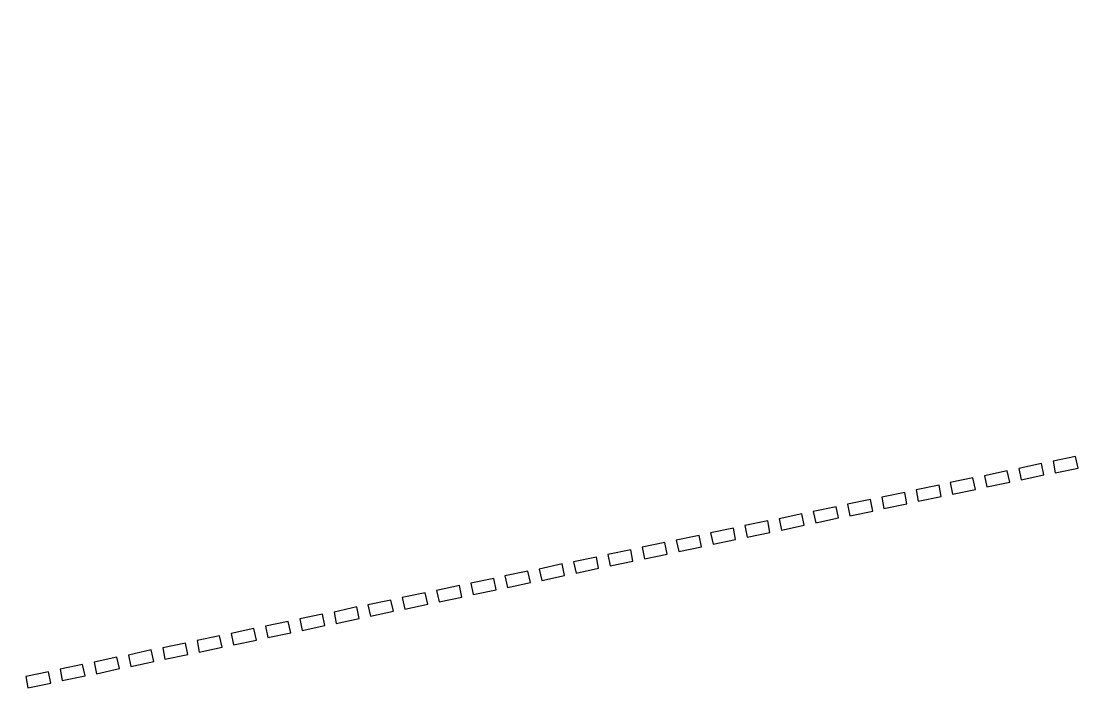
# Model space of a CAD drawing. Header units: centimetres. Extents: x -14.4 to 14.4, y -14.4 to 14.4.
# Drawn here: x 3.674 to 6.812, y 0.971 to 2.976 of the extents above; entities that cross this region are included whole.
import ezdxf
from ezdxf.lldxf.tags import DXFTag

# ---------------------------------------------------------------- set-up
doc = ezdxf.new("R2010")
doc.units = ezdxf.units.CM
doc.header["$MEASUREMENT"] = 0
doc.layers.add('Layer 1', color=7, linetype='Continuous')
tags = doc.linetypes.add('New Line1', pattern=[39354470.199999996, 4372718.9, -34981751.3]).pattern_tags.tags
tags[6:7] = [DXFTag(74, 4), DXFTag(75, 0), DXFTag(340, '0'), DXFTag(46, 1.0), DXFTag(50, 0.0), DXFTag(44, 0.0), DXFTag(45, 0.0)]
tags[4:5] = [DXFTag(74, 4), DXFTag(75, 0), DXFTag(340, '0'), DXFTag(46, 1.0), DXFTag(50, 0.0), DXFTag(44, 0.0), DXFTag(45, 0.0)]
tags = doc.linetypes.add('New Line164', pattern=[39354470.199999996, 4372718.9, -34981751.3]).pattern_tags.tags
tags[6:7] = [DXFTag(74, 4), DXFTag(75, 0), DXFTag(340, '0'), DXFTag(46, 1.0), DXFTag(50, 0.0), DXFTag(44, 0.0), DXFTag(45, 0.0)]
tags[4:5] = [DXFTag(74, 4), DXFTag(75, 0), DXFTag(340, '0'), DXFTag(46, 1.0), DXFTag(50, 0.0), DXFTag(44, 0.0), DXFTag(45, 0.0)]
tags = doc.linetypes.add('New Line166', pattern=[39354470.199999996, 4372718.9, -34981751.3]).pattern_tags.tags
tags[6:7] = [DXFTag(74, 4), DXFTag(75, 0), DXFTag(340, '0'), DXFTag(46, 1.0), DXFTag(50, 0.0), DXFTag(44, 0.0), DXFTag(45, 0.0)]
tags[4:5] = [DXFTag(74, 4), DXFTag(75, 0), DXFTag(340, '0'), DXFTag(46, 1.0), DXFTag(50, 0.0), DXFTag(44, 0.0), DXFTag(45, 0.0)]
tags = doc.linetypes.add('New Line168', pattern=[39354470.199999996, 4372718.9, -34981751.3]).pattern_tags.tags
tags[6:7] = [DXFTag(74, 4), DXFTag(75, 0), DXFTag(340, '0'), DXFTag(46, 1.0), DXFTag(50, 0.0), DXFTag(44, 0.0), DXFTag(45, 0.0)]
tags[4:5] = [DXFTag(74, 4), DXFTag(75, 0), DXFTag(340, '0'), DXFTag(46, 1.0), DXFTag(50, 0.0), DXFTag(44, 0.0), DXFTag(45, 0.0)]
tags = doc.linetypes.add('New Line170', pattern=[39354470.199999996, 4372718.9, -34981751.3]).pattern_tags.tags
tags[6:7] = [DXFTag(74, 4), DXFTag(75, 0), DXFTag(340, '0'), DXFTag(46, 1.0), DXFTag(50, 0.0), DXFTag(44, 0.0), DXFTag(45, 0.0)]
tags[4:5] = [DXFTag(74, 4), DXFTag(75, 0), DXFTag(340, '0'), DXFTag(46, 1.0), DXFTag(50, 0.0), DXFTag(44, 0.0), DXFTag(45, 0.0)]
tags = doc.linetypes.add('New Line172', pattern=[39354470.199999996, 4372718.9, -34981751.3]).pattern_tags.tags
tags[6:7] = [DXFTag(74, 4), DXFTag(75, 0), DXFTag(340, '0'), DXFTag(46, 1.0), DXFTag(50, 0.0), DXFTag(44, 0.0), DXFTag(45, 0.0)]
tags[4:5] = [DXFTag(74, 4), DXFTag(75, 0), DXFTag(340, '0'), DXFTag(46, 1.0), DXFTag(50, 0.0), DXFTag(44, 0.0), DXFTag(45, 0.0)]
tags = doc.linetypes.add('New Line174', pattern=[39354470.199999996, 4372718.9, -34981751.3]).pattern_tags.tags
tags[6:7] = [DXFTag(74, 4), DXFTag(75, 0), DXFTag(340, '0'), DXFTag(46, 1.0), DXFTag(50, 0.0), DXFTag(44, 0.0), DXFTag(45, 0.0)]
tags[4:5] = [DXFTag(74, 4), DXFTag(75, 0), DXFTag(340, '0'), DXFTag(46, 1.0), DXFTag(50, 0.0), DXFTag(44, 0.0), DXFTag(45, 0.0)]
tags = doc.linetypes.add('New Line176', pattern=[39354470.199999996, 4372718.9, -34981751.3]).pattern_tags.tags
tags[6:7] = [DXFTag(74, 4), DXFTag(75, 0), DXFTag(340, '0'), DXFTag(46, 1.0), DXFTag(50, 0.0), DXFTag(44, 0.0), DXFTag(45, 0.0)]
tags[4:5] = [DXFTag(74, 4), DXFTag(75, 0), DXFTag(340, '0'), DXFTag(46, 1.0), DXFTag(50, 0.0), DXFTag(44, 0.0), DXFTag(45, 0.0)]
tags = doc.linetypes.add('New Line178', pattern=[39354470.199999996, 4372718.9, -34981751.3]).pattern_tags.tags
tags[6:7] = [DXFTag(74, 4), DXFTag(75, 0), DXFTag(340, '0'), DXFTag(46, 1.0), DXFTag(50, 0.0), DXFTag(44, 0.0), DXFTag(45, 0.0)]
tags[4:5] = [DXFTag(74, 4), DXFTag(75, 0), DXFTag(340, '0'), DXFTag(46, 1.0), DXFTag(50, 0.0), DXFTag(44, 0.0), DXFTag(45, 0.0)]
tags = doc.linetypes.add('New Line180', pattern=[39354470.199999996, 4372718.9, -34981751.3]).pattern_tags.tags
tags[6:7] = [DXFTag(74, 4), DXFTag(75, 0), DXFTag(340, '0'), DXFTag(46, 1.0), DXFTag(50, 0.0), DXFTag(44, 0.0), DXFTag(45, 0.0)]
tags[4:5] = [DXFTag(74, 4), DXFTag(75, 0), DXFTag(340, '0'), DXFTag(46, 1.0), DXFTag(50, 0.0), DXFTag(44, 0.0), DXFTag(45, 0.0)]
tags = doc.linetypes.add('New Line182', pattern=[39354470.199999996, 4372718.9, -34981751.3]).pattern_tags.tags
tags[6:7] = [DXFTag(74, 4), DXFTag(75, 0), DXFTag(340, '0'), DXFTag(46, 1.0), DXFTag(50, 0.0), DXFTag(44, 0.0), DXFTag(45, 0.0)]
tags[4:5] = [DXFTag(74, 4), DXFTag(75, 0), DXFTag(340, '0'), DXFTag(46, 1.0), DXFTag(50, 0.0), DXFTag(44, 0.0), DXFTag(45, 0.0)]
tags = doc.linetypes.add('New Line184', pattern=[39354470.199999996, 4372718.9, -34981751.3]).pattern_tags.tags
tags[6:7] = [DXFTag(74, 4), DXFTag(75, 0), DXFTag(340, '0'), DXFTag(46, 1.0), DXFTag(50, 0.0), DXFTag(44, 0.0), DXFTag(45, 0.0)]
tags[4:5] = [DXFTag(74, 4), DXFTag(75, 0), DXFTag(340, '0'), DXFTag(46, 1.0), DXFTag(50, 0.0), DXFTag(44, 0.0), DXFTag(45, 0.0)]
tags = doc.linetypes.add('New Line186', pattern=[39354470.199999996, 4372718.9, -34981751.3]).pattern_tags.tags
tags[6:7] = [DXFTag(74, 4), DXFTag(75, 0), DXFTag(340, '0'), DXFTag(46, 1.0), DXFTag(50, 0.0), DXFTag(44, 0.0), DXFTag(45, 0.0)]
tags[4:5] = [DXFTag(74, 4), DXFTag(75, 0), DXFTag(340, '0'), DXFTag(46, 1.0), DXFTag(50, 0.0), DXFTag(44, 0.0), DXFTag(45, 0.0)]
tags = doc.linetypes.add('New Line188', pattern=[39354470.199999996, 4372718.9, -34981751.3]).pattern_tags.tags
tags[6:7] = [DXFTag(74, 4), DXFTag(75, 0), DXFTag(340, '0'), DXFTag(46, 1.0), DXFTag(50, 0.0), DXFTag(44, 0.0), DXFTag(45, 0.0)]
tags[4:5] = [DXFTag(74, 4), DXFTag(75, 0), DXFTag(340, '0'), DXFTag(46, 1.0), DXFTag(50, 0.0), DXFTag(44, 0.0), DXFTag(45, 0.0)]
tags = doc.linetypes.add('New Line190', pattern=[39354470.199999996, 4372718.9, -34981751.3]).pattern_tags.tags
tags[6:7] = [DXFTag(74, 4), DXFTag(75, 0), DXFTag(340, '0'), DXFTag(46, 1.0), DXFTag(50, 0.0), DXFTag(44, 0.0), DXFTag(45, 0.0)]
tags[4:5] = [DXFTag(74, 4), DXFTag(75, 0), DXFTag(340, '0'), DXFTag(46, 1.0), DXFTag(50, 0.0), DXFTag(44, 0.0), DXFTag(45, 0.0)]
tags = doc.linetypes.add('New Line192', pattern=[39354470.199999996, 4372718.9, -34981751.3]).pattern_tags.tags
tags[6:7] = [DXFTag(74, 4), DXFTag(75, 0), DXFTag(340, '0'), DXFTag(46, 1.0), DXFTag(50, 0.0), DXFTag(44, 0.0), DXFTag(45, 0.0)]
tags[4:5] = [DXFTag(74, 4), DXFTag(75, 0), DXFTag(340, '0'), DXFTag(46, 1.0), DXFTag(50, 0.0), DXFTag(44, 0.0), DXFTag(45, 0.0)]
tags = doc.linetypes.add('New Line194', pattern=[39354470.199999996, 4372718.9, -34981751.3]).pattern_tags.tags
tags[6:7] = [DXFTag(74, 4), DXFTag(75, 0), DXFTag(340, '0'), DXFTag(46, 1.0), DXFTag(50, 0.0), DXFTag(44, 0.0), DXFTag(45, 0.0)]
tags[4:5] = [DXFTag(74, 4), DXFTag(75, 0), DXFTag(340, '0'), DXFTag(46, 1.0), DXFTag(50, 0.0), DXFTag(44, 0.0), DXFTag(45, 0.0)]
tags = doc.linetypes.add('New Line196', pattern=[39354470.199999996, 4372718.9, -34981751.3]).pattern_tags.tags
tags[6:7] = [DXFTag(74, 4), DXFTag(75, 0), DXFTag(340, '0'), DXFTag(46, 1.0), DXFTag(50, 0.0), DXFTag(44, 0.0), DXFTag(45, 0.0)]
tags[4:5] = [DXFTag(74, 4), DXFTag(75, 0), DXFTag(340, '0'), DXFTag(46, 1.0), DXFTag(50, 0.0), DXFTag(44, 0.0), DXFTag(45, 0.0)]
tags = doc.linetypes.add('New Line198', pattern=[39354470.199999996, 4372718.9, -34981751.3]).pattern_tags.tags
tags[6:7] = [DXFTag(74, 4), DXFTag(75, 0), DXFTag(340, '0'), DXFTag(46, 1.0), DXFTag(50, 0.0), DXFTag(44, 0.0), DXFTag(45, 0.0)]
tags[4:5] = [DXFTag(74, 4), DXFTag(75, 0), DXFTag(340, '0'), DXFTag(46, 1.0), DXFTag(50, 0.0), DXFTag(44, 0.0), DXFTag(45, 0.0)]
tags = doc.linetypes.add('New Line200', pattern=[39354470.199999996, 4372718.9, -34981751.3]).pattern_tags.tags
tags[6:7] = [DXFTag(74, 4), DXFTag(75, 0), DXFTag(340, '0'), DXFTag(46, 1.0), DXFTag(50, 0.0), DXFTag(44, 0.0), DXFTag(45, 0.0)]
tags[4:5] = [DXFTag(74, 4), DXFTag(75, 0), DXFTag(340, '0'), DXFTag(46, 1.0), DXFTag(50, 0.0), DXFTag(44, 0.0), DXFTag(45, 0.0)]
tags = doc.linetypes.add('New Line202', pattern=[39354470.199999996, 4372718.9, -34981751.3]).pattern_tags.tags
tags[6:7] = [DXFTag(74, 4), DXFTag(75, 0), DXFTag(340, '0'), DXFTag(46, 1.0), DXFTag(50, 0.0), DXFTag(44, 0.0), DXFTag(45, 0.0)]
tags[4:5] = [DXFTag(74, 4), DXFTag(75, 0), DXFTag(340, '0'), DXFTag(46, 1.0), DXFTag(50, 0.0), DXFTag(44, 0.0), DXFTag(45, 0.0)]
tags = doc.linetypes.add('New Line204', pattern=[39354470.199999996, 4372718.9, -34981751.3]).pattern_tags.tags
tags[6:7] = [DXFTag(74, 4), DXFTag(75, 0), DXFTag(340, '0'), DXFTag(46, 1.0), DXFTag(50, 0.0), DXFTag(44, 0.0), DXFTag(45, 0.0)]
tags[4:5] = [DXFTag(74, 4), DXFTag(75, 0), DXFTag(340, '0'), DXFTag(46, 1.0), DXFTag(50, 0.0), DXFTag(44, 0.0), DXFTag(45, 0.0)]
tags = doc.linetypes.add('New Line206', pattern=[39354470.199999996, 4372718.9, -34981751.3]).pattern_tags.tags
tags[6:7] = [DXFTag(74, 4), DXFTag(75, 0), DXFTag(340, '0'), DXFTag(46, 1.0), DXFTag(50, 0.0), DXFTag(44, 0.0), DXFTag(45, 0.0)]
tags[4:5] = [DXFTag(74, 4), DXFTag(75, 0), DXFTag(340, '0'), DXFTag(46, 1.0), DXFTag(50, 0.0), DXFTag(44, 0.0), DXFTag(45, 0.0)]
tags = doc.linetypes.add('New Line208', pattern=[39354470.199999996, 4372718.9, -34981751.3]).pattern_tags.tags
tags[6:7] = [DXFTag(74, 4), DXFTag(75, 0), DXFTag(340, '0'), DXFTag(46, 1.0), DXFTag(50, 0.0), DXFTag(44, 0.0), DXFTag(45, 0.0)]
tags[4:5] = [DXFTag(74, 4), DXFTag(75, 0), DXFTag(340, '0'), DXFTag(46, 1.0), DXFTag(50, 0.0), DXFTag(44, 0.0), DXFTag(45, 0.0)]
tags = doc.linetypes.add('New Line210', pattern=[39354470.199999996, 4372718.9, -34981751.3]).pattern_tags.tags
tags[6:7] = [DXFTag(74, 4), DXFTag(75, 0), DXFTag(340, '0'), DXFTag(46, 1.0), DXFTag(50, 0.0), DXFTag(44, 0.0), DXFTag(45, 0.0)]
tags[4:5] = [DXFTag(74, 4), DXFTag(75, 0), DXFTag(340, '0'), DXFTag(46, 1.0), DXFTag(50, 0.0), DXFTag(44, 0.0), DXFTag(45, 0.0)]
tags = doc.linetypes.add('New Line212', pattern=[39354470.199999996, 4372718.9, -34981751.3]).pattern_tags.tags
tags[6:7] = [DXFTag(74, 4), DXFTag(75, 0), DXFTag(340, '0'), DXFTag(46, 1.0), DXFTag(50, 0.0), DXFTag(44, 0.0), DXFTag(45, 0.0)]
tags[4:5] = [DXFTag(74, 4), DXFTag(75, 0), DXFTag(340, '0'), DXFTag(46, 1.0), DXFTag(50, 0.0), DXFTag(44, 0.0), DXFTag(45, 0.0)]
tags = doc.linetypes.add('New Line214', pattern=[39354470.199999996, 4372718.9, -34981751.3]).pattern_tags.tags
tags[6:7] = [DXFTag(74, 4), DXFTag(75, 0), DXFTag(340, '0'), DXFTag(46, 1.0), DXFTag(50, 0.0), DXFTag(44, 0.0), DXFTag(45, 0.0)]
tags[4:5] = [DXFTag(74, 4), DXFTag(75, 0), DXFTag(340, '0'), DXFTag(46, 1.0), DXFTag(50, 0.0), DXFTag(44, 0.0), DXFTag(45, 0.0)]
tags = doc.linetypes.add('New Line216', pattern=[39354470.199999996, 4372718.9, -34981751.3]).pattern_tags.tags
tags[6:7] = [DXFTag(74, 4), DXFTag(75, 0), DXFTag(340, '0'), DXFTag(46, 1.0), DXFTag(50, 0.0), DXFTag(44, 0.0), DXFTag(45, 0.0)]
tags[4:5] = [DXFTag(74, 4), DXFTag(75, 0), DXFTag(340, '0'), DXFTag(46, 1.0), DXFTag(50, 0.0), DXFTag(44, 0.0), DXFTag(45, 0.0)]
tags = doc.linetypes.add('New Line218', pattern=[39354470.199999996, 4372718.9, -34981751.3]).pattern_tags.tags
tags[6:7] = [DXFTag(74, 4), DXFTag(75, 0), DXFTag(340, '0'), DXFTag(46, 1.0), DXFTag(50, 0.0), DXFTag(44, 0.0), DXFTag(45, 0.0)]
tags[4:5] = [DXFTag(74, 4), DXFTag(75, 0), DXFTag(340, '0'), DXFTag(46, 1.0), DXFTag(50, 0.0), DXFTag(44, 0.0), DXFTag(45, 0.0)]
tags = doc.linetypes.add('New Line220', pattern=[39354470.199999996, 4372718.9, -34981751.3]).pattern_tags.tags
tags[6:7] = [DXFTag(74, 4), DXFTag(75, 0), DXFTag(340, '0'), DXFTag(46, 1.0), DXFTag(50, 0.0), DXFTag(44, 0.0), DXFTag(45, 0.0)]
tags[4:5] = [DXFTag(74, 4), DXFTag(75, 0), DXFTag(340, '0'), DXFTag(46, 1.0), DXFTag(50, 0.0), DXFTag(44, 0.0), DXFTag(45, 0.0)]
tags = doc.linetypes.add('New Line222', pattern=[39354470.199999996, 4372718.9, -34981751.3]).pattern_tags.tags
tags[6:7] = [DXFTag(74, 4), DXFTag(75, 0), DXFTag(340, '0'), DXFTag(46, 1.0), DXFTag(50, 0.0), DXFTag(44, 0.0), DXFTag(45, 0.0)]
tags[4:5] = [DXFTag(74, 4), DXFTag(75, 0), DXFTag(340, '0'), DXFTag(46, 1.0), DXFTag(50, 0.0), DXFTag(44, 0.0), DXFTag(45, 0.0)]
tags = doc.linetypes.add('New Line224', pattern=[39354470.199999996, 4372718.9, -34981751.3]).pattern_tags.tags
tags[6:7] = [DXFTag(74, 4), DXFTag(75, 0), DXFTag(340, '0'), DXFTag(46, 1.0), DXFTag(50, 0.0), DXFTag(44, 0.0), DXFTag(45, 0.0)]
tags[4:5] = [DXFTag(74, 4), DXFTag(75, 0), DXFTag(340, '0'), DXFTag(46, 1.0), DXFTag(50, 0.0), DXFTag(44, 0.0), DXFTag(45, 0.0)]

msp = doc.modelspace()

# ---------------------------------------------------------------- linework, layer by layer
at = {"layer": 'Layer 1', "color": 16, "linetype": 'New Line1', "lineweight": 25}
msp.add_open_spline([(0.12846, 13.36284), (-0.33776, 13.36284), (-0.71601, 12.92147), (-0.71601, 11.89579), (-0.71601, 11.89579), (-0.82514, 12.47589), (-1.08516, 12.88459), (-1.38813, 12.88459), (-1.38813, 12.88459), (-1.78939, 12.88459), (-2.58808, 12.45567), (-2.11519, 11.28505), (-2.11519, 11.28505), (-3.63478, 9.46595), (-4.28084, 4.82834), (-2.11412, 2.37828), (-2.11412, 2.37828), (-4.57524, 4.49917), (-9.16838, 3.85118), (-10.97673, 2.34058), (-10.97673, 2.34058), (-12.14735, 2.81347), (-12.57626, 2.01478), (-12.57626, 1.61352), (-12.57626, 1.61352), (-12.57626, 1.31055), (-12.16756, 1.05052), (-11.58746, 0.94139), (-11.58746, 0.94139), (-12.61315, 0.94139), (-13.05451, 0.56315), (-13.05451, 0.09693), (-13.05451, 0.09693), (-13.05451, -0.33846), (-12.71917, -0.6966), (-11.7878, -0.74216), (-11.7878, -0.74216), (-12.22709, -0.87177), (-12.5181, -1.09727), (-12.5181, -1.35289), (-12.5181, -1.35289), (-12.5181, -1.75415), (-12.33591, -2.69676), (-10.91856, -2.07995), (-10.91856, -2.07995), (-9.66314, -3.79138), (-5.02522, -4.40025), (-2.37909, -2.35246), (-2.37909, -2.35246), (-4.52343, -4.80799), (-3.87706, -9.42383), (-2.36186, -11.23769), (-2.36186, -11.23769), (-2.83475, -12.40831), (-2.03606, -12.83723), (-1.6348, -12.83723), (-1.6348, -12.83723), (-1.33182, -12.83723), (-1.0718, -12.42853), (-0.96267, -11.84843), (-0.96267, -11.84843), (-0.96267, -12.87411), (-0.58442, -13.31547), (-0.1182, -13.31547), (-0.1182, -13.31547), (0.31719, -13.31547), (0.67533, -12.98013), (0.72088, -12.04877), (0.72088, -12.04877), (0.8505, -12.48806), (1.07599, -12.77906), (1.33162, -12.77906), (1.33162, -12.77906), (1.73288, -12.77906), (2.67549, -12.59687), (2.05868, -11.17953), (2.05868, -11.17953), (3.82119, -9.88663), (4.4142, -5.00618), (2.14054, -2.40847), (2.14054, -2.40847), (4.73811, -4.6827), (9.61968, -4.08925), (10.91267, -2.32661), (10.91267, -2.32661), (12.33002, -2.94343), (12.5122, -2.00081), (12.51221, -1.59955), (12.51221, -1.59955), (12.51221, -1.34393), (12.2212, -1.11843), (11.78191, -0.98882), (11.78191, -0.98882), (12.71327, -0.94326), (13.04862, -0.58512), (13.04862, -0.14974), (13.04862, -0.14974), (13.04862, 0.31648), (12.60725, 0.69473), (11.58157, 0.69473), (11.58157, 0.69473), (12.16167, 0.80386), (12.57037, 1.06388), (12.57037, 1.36686), (12.57037, 1.36686), (12.57037, 1.76812), (12.14146, 2.56681), (10.97083, 2.09392), (10.97083, 2.09392), (9.1482, 3.61646), (4.49635, 4.26289), (2.05006, 2.081), (2.05006, 2.081), (2.04519, 2.08513), (2.03987, 2.08874), (2.03498, 2.09284), (2.03498, 2.09284), (4.71719, 4.569), (4.15384, 9.87092), (2.30534, 11.22689), (2.30534, 11.22689), (2.92215, 12.64423), (1.97954, 12.82642), (1.57828, 12.82643), (1.57828, 12.82643), (1.32266, 12.82643), (1.09716, 12.53542), (0.96755, 12.09613), (0.96755, 12.09613), (0.92199, 13.02749), (0.56385, 13.36284), (0.12846, 13.36284)], degree=3, knots=[0, 0, 0, 0, 0.0294118, 0.0294118, 0.0294118, 0.0294118, 0.0588235, 0.0588235, 0.0588235, 0.0588235, 0.0882353, 0.0882353, 0.0882353, 0.0882353, 0.1176471, 0.1176471, 0.1176471, 0.1176471, 0.1470588, 0.1470588, 0.1470588, 0.1470588, 0.1764706, 0.1764706, 0.1764706, 0.1764706, 0.2058824, 0.2058824, 0.2058824, 0.2058824, 0.2352941, 0.2352941, 0.2352941, 0.2352941, 0.2647059, 0.2647059, 0.2647059, 0.2647059, 0.2941176, 0.2941176, 0.2941176, 0.2941176, 0.3235294, 0.3235294, 0.3235294, 0.3235294, 0.3529412, 0.3529412, 0.3529412, 0.3529412, 0.3823529, 0.3823529, 0.3823529, 0.3823529, 0.4117647, 0.4117647, 0.4117647, 0.4117647, 0.4411765, 0.4411765, 0.4411765, 0.4411765, 0.4705882, 0.4705882, 0.4705882, 0.4705882, 0.5, 0.5, 0.5, 0.5, 0.5294118, 0.5294118, 0.5294118, 0.5294118, 0.5588235, 0.5588235, 0.5588235, 0.5588235, 0.5882353, 0.5882353, 0.5882353, 0.5882353, 0.6176471, 0.6176471, 0.6176471, 0.6176471, 0.6470588, 0.6470588, 0.6470588, 0.6470588, 0.6764706, 0.6764706, 0.6764706, 0.6764706, 0.7058824, 0.7058824, 0.7058824, 0.7058824, 0.7352941, 0.7352941, 0.7352941, 0.7352941, 0.7647059, 0.7647059, 0.7647059, 0.7647059, 0.7941176, 0.7941176, 0.7941176, 0.7941176, 0.8235294, 0.8235294, 0.8235294, 0.8235294, 0.8529412, 0.8529412, 0.8529412, 0.8529412, 0.8823529, 0.8823529, 0.8823529, 0.8823529, 0.9117647, 0.9117647, 0.9117647, 0.9117647, 0.9411765, 0.9411765, 0.9411765, 0.9411765, 1, 1, 1, 1], dxfattribs=at)
at = {"layer": 'Layer 1', "color": 16, "linetype": 'New Line166', "lineweight": 25}
msp.add_open_spline([(6.68925, 1.66846), (6.68925, 1.66846), (6.69679, 1.63506), (6.69679, 1.63506), (6.69679, 1.63506), (6.69679, 1.63506), (6.62893, 1.62106), (6.62893, 1.62106), (6.62893, 1.62106), (6.62893, 1.62106), (6.62247, 1.65445), (6.62247, 1.65445), (6.62247, 1.65445), (6.62247, 1.65445), (6.68925, 1.66846), (6.68925, 1.66846)], degree=3, knots=[0, 0, 0, 0, 0.2, 0.2, 0.2, 0.2, 0.4, 0.4, 0.4, 0.4, 0.6, 0.6, 0.6, 0.6, 1, 1, 1, 1], dxfattribs=at)
at = {"layer": 'Layer 1', "color": 16, "linetype": 'New Line164', "lineweight": 25}
msp.add_open_spline([(6.7905, 1.69), (6.7905, 1.69), (6.79804, 1.65553), (6.79804, 1.65553), (6.79804, 1.65553), (6.79804, 1.65553), (6.73018, 1.64153), (6.73018, 1.64153), (6.73018, 1.64153), (6.73018, 1.64153), (6.72372, 1.676), (6.72372, 1.676), (6.72372, 1.676), (6.72372, 1.676), (6.7905, 1.69), (6.7905, 1.69)], degree=3, knots=[0, 0, 0, 0, 0.2, 0.2, 0.2, 0.2, 0.4, 0.4, 0.4, 0.4, 0.6, 0.6, 0.6, 0.6, 1, 1, 1, 1], dxfattribs=at)
at = {"layer": 'Layer 1', "color": 16, "linetype": 'New Line168', "lineweight": 25}
msp.add_open_spline([(6.588, 1.64691), (6.588, 1.64691), (6.59554, 1.61352), (6.59554, 1.61352), (6.59554, 1.61352), (6.59554, 1.61352), (6.52768, 1.59952), (6.52768, 1.59952), (6.52768, 1.59952), (6.52768, 1.59952), (6.52122, 1.63291), (6.52122, 1.63291), (6.52122, 1.63291), (6.52122, 1.63291), (6.588, 1.64691), (6.588, 1.64691)], degree=3, knots=[0, 0, 0, 0, 0.2, 0.2, 0.2, 0.2, 0.4, 0.4, 0.4, 0.4, 0.6, 0.6, 0.6, 0.6, 1, 1, 1, 1], dxfattribs=at)
at = {"layer": 'Layer 1', "color": 16, "linetype": 'New Line172', "lineweight": 25}
msp.add_open_spline([(6.38658, 1.6049), (6.38658, 1.6049), (6.39304, 1.57151), (6.39304, 1.57151), (6.39304, 1.57151), (6.39304, 1.57151), (6.32518, 1.55751), (6.32518, 1.55751), (6.32518, 1.55751), (6.32518, 1.55751), (6.31872, 1.5909), (6.31872, 1.5909), (6.31872, 1.5909), (6.31872, 1.5909), (6.38658, 1.6049), (6.38658, 1.6049)], degree=3, knots=[0, 0, 0, 0, 0.2, 0.2, 0.2, 0.2, 0.4, 0.4, 0.4, 0.4, 0.6, 0.6, 0.6, 0.6, 1, 1, 1, 1], dxfattribs=at)
at = {"layer": 'Layer 1', "color": 16, "linetype": 'New Line170', "lineweight": 25}
msp.add_open_spline([(6.48675, 1.62645), (6.48675, 1.62645), (6.49429, 1.59198), (6.49429, 1.59198), (6.49429, 1.59198), (6.49429, 1.59198), (6.42643, 1.57798), (6.42643, 1.57798), (6.42643, 1.57798), (6.42643, 1.57798), (6.41997, 1.61244), (6.41997, 1.61244), (6.41997, 1.61244), (6.41997, 1.61244), (6.48675, 1.62645), (6.48675, 1.62645)], degree=3, knots=[0, 0, 0, 0, 0.2, 0.2, 0.2, 0.2, 0.4, 0.4, 0.4, 0.4, 0.6, 0.6, 0.6, 0.6, 1, 1, 1, 1], dxfattribs=at)
at = {"layer": 'Layer 1', "color": 16, "linetype": 'New Line174', "lineweight": 25}
msp.add_open_spline([(6.28533, 1.58336), (6.28533, 1.58336), (6.29179, 1.54997), (6.29179, 1.54997), (6.29179, 1.54997), (6.29179, 1.54997), (6.22393, 1.53597), (6.22393, 1.53597), (6.22393, 1.53597), (6.22393, 1.53597), (6.21747, 1.56936), (6.21747, 1.56936), (6.21747, 1.56936), (6.21747, 1.56936), (6.28533, 1.58336), (6.28533, 1.58336)], degree=3, knots=[0, 0, 0, 0, 0.2, 0.2, 0.2, 0.2, 0.4, 0.4, 0.4, 0.4, 0.6, 0.6, 0.6, 0.6, 1, 1, 1, 1], dxfattribs=at)
at = {"layer": 'Layer 1', "color": 16, "linetype": 'New Line178', "lineweight": 25}
msp.add_open_spline([(6.08283, 1.54135), (6.08283, 1.54135), (6.08929, 1.50796), (6.08929, 1.50796), (6.08929, 1.50796), (6.08929, 1.50796), (6.02251, 1.49396), (6.02251, 1.49396), (6.02251, 1.49396), (6.02251, 1.49396), (6.01497, 1.52735), (6.01497, 1.52735), (6.01497, 1.52735), (6.01497, 1.52735), (6.08283, 1.54135), (6.08283, 1.54135)], degree=3, knots=[0, 0, 0, 0, 0.2, 0.2, 0.2, 0.2, 0.4, 0.4, 0.4, 0.4, 0.6, 0.6, 0.6, 0.6, 1, 1, 1, 1], dxfattribs=at)
at = {"layer": 'Layer 1', "color": 16, "linetype": 'New Line176', "lineweight": 25}
msp.add_open_spline([(6.18408, 1.5629), (6.18408, 1.5629), (6.19054, 1.52843), (6.19054, 1.52843), (6.19054, 1.52843), (6.19054, 1.52843), (6.12268, 1.51443), (6.12268, 1.51443), (6.12268, 1.51443), (6.12268, 1.51443), (6.11622, 1.54889), (6.11622, 1.54889), (6.11622, 1.54889), (6.11622, 1.54889), (6.18408, 1.5629), (6.18408, 1.5629)], degree=3, knots=[0, 0, 0, 0, 0.2, 0.2, 0.2, 0.2, 0.4, 0.4, 0.4, 0.4, 0.6, 0.6, 0.6, 0.6, 1, 1, 1, 1], dxfattribs=at)
at = {"layer": 'Layer 1', "color": 16, "linetype": 'New Line180', "lineweight": 25}
msp.add_open_spline([(5.98158, 1.51981), (5.98158, 1.51981), (5.98804, 1.48642), (5.98804, 1.48642), (5.98804, 1.48642), (5.98804, 1.48642), (5.92126, 1.47242), (5.92126, 1.47242), (5.92126, 1.47242), (5.92126, 1.47242), (5.91372, 1.50581), (5.91372, 1.50581), (5.91372, 1.50581), (5.91372, 1.50581), (5.98158, 1.51981), (5.98158, 1.51981)], degree=3, knots=[0, 0, 0, 0, 0.2, 0.2, 0.2, 0.2, 0.4, 0.4, 0.4, 0.4, 0.6, 0.6, 0.6, 0.6, 1, 1, 1, 1], dxfattribs=at)
at = {"layer": 'Layer 1', "color": 16, "linetype": 'New Line184', "lineweight": 25}
msp.add_open_spline([(5.77908, 1.4778), (5.77908, 1.4778), (5.78554, 1.44441), (5.78554, 1.44441), (5.78554, 1.44441), (5.78554, 1.44441), (5.71876, 1.43041), (5.71876, 1.43041), (5.71876, 1.43041), (5.71876, 1.43041), (5.71122, 1.4638), (5.71122, 1.4638), (5.71122, 1.4638), (5.71122, 1.4638), (5.77908, 1.4778), (5.77908, 1.4778)], degree=3, knots=[0, 0, 0, 0, 0.2, 0.2, 0.2, 0.2, 0.4, 0.4, 0.4, 0.4, 0.6, 0.6, 0.6, 0.6, 1, 1, 1, 1], dxfattribs=at)
at = {"layer": 'Layer 1', "color": 16, "linetype": 'New Line182', "lineweight": 25}
msp.add_open_spline([(5.88033, 1.49935), (5.88033, 1.49935), (5.88679, 1.46488), (5.88679, 1.46488), (5.88679, 1.46488), (5.88679, 1.46488), (5.82001, 1.45088), (5.82001, 1.45088), (5.82001, 1.45088), (5.82001, 1.45088), (5.81247, 1.48534), (5.81247, 1.48534), (5.81247, 1.48534), (5.81247, 1.48534), (5.88033, 1.49935), (5.88033, 1.49935)], degree=3, knots=[0, 0, 0, 0, 0.2, 0.2, 0.2, 0.2, 0.4, 0.4, 0.4, 0.4, 0.6, 0.6, 0.6, 0.6, 1, 1, 1, 1], dxfattribs=at)
at = {"layer": 'Layer 1', "color": 16, "linetype": 'New Line186', "lineweight": 25}
msp.add_open_spline([(5.67783, 1.45626), (5.67783, 1.45626), (5.68429, 1.42287), (5.68429, 1.42287), (5.68429, 1.42287), (5.68429, 1.42287), (5.61751, 1.40887), (5.61751, 1.40887), (5.61751, 1.40887), (5.61751, 1.40887), (5.60997, 1.44226), (5.60997, 1.44226), (5.60997, 1.44226), (5.60997, 1.44226), (5.67783, 1.45626), (5.67783, 1.45626)], degree=3, knots=[0, 0, 0, 0, 0.2, 0.2, 0.2, 0.2, 0.4, 0.4, 0.4, 0.4, 0.6, 0.6, 0.6, 0.6, 1, 1, 1, 1], dxfattribs=at)
at = {"layer": 'Layer 1', "color": 16, "linetype": 'New Line190', "lineweight": 25}
msp.add_open_spline([(5.47533, 1.41425), (5.47533, 1.41425), (5.48179, 1.38086), (5.48179, 1.38086), (5.48179, 1.38086), (5.48179, 1.38086), (5.41501, 1.36686), (5.41501, 1.36686), (5.41501, 1.36686), (5.41501, 1.36686), (5.40747, 1.40025), (5.40747, 1.40025), (5.40747, 1.40025), (5.40747, 1.40025), (5.47533, 1.41425), (5.47533, 1.41425)], degree=3, knots=[0, 0, 0, 0, 0.2, 0.2, 0.2, 0.2, 0.4, 0.4, 0.4, 0.4, 0.6, 0.6, 0.6, 0.6, 1, 1, 1, 1], dxfattribs=at)
at = {"layer": 'Layer 1', "color": 16, "linetype": 'New Line188', "lineweight": 25}
msp.add_open_spline([(5.57658, 1.4358), (5.57658, 1.4358), (5.58304, 1.40133), (5.58304, 1.40133), (5.58304, 1.40133), (5.58304, 1.40133), (5.51626, 1.38732), (5.51626, 1.38732), (5.51626, 1.38732), (5.51626, 1.38732), (5.50872, 1.42179), (5.50872, 1.42179), (5.50872, 1.42179), (5.50872, 1.42179), (5.57658, 1.4358), (5.57658, 1.4358)], degree=3, knots=[0, 0, 0, 0, 0.2, 0.2, 0.2, 0.2, 0.4, 0.4, 0.4, 0.4, 0.6, 0.6, 0.6, 0.6, 1, 1, 1, 1], dxfattribs=at)
at = {"layer": 'Layer 1', "color": 16, "linetype": 'New Line192', "lineweight": 25}
msp.add_open_spline([(5.37408, 1.39271), (5.37408, 1.39271), (5.38054, 1.35932), (5.38054, 1.35932), (5.38054, 1.35932), (5.38054, 1.35932), (5.31376, 1.34532), (5.31376, 1.34532), (5.31376, 1.34532), (5.31376, 1.34532), (5.30622, 1.37871), (5.30622, 1.37871), (5.30622, 1.37871), (5.30622, 1.37871), (5.37408, 1.39271), (5.37408, 1.39271)], degree=3, knots=[0, 0, 0, 0, 0.2, 0.2, 0.2, 0.2, 0.4, 0.4, 0.4, 0.4, 0.6, 0.6, 0.6, 0.6, 1, 1, 1, 1], dxfattribs=at)
at = {"layer": 'Layer 1', "color": 16, "linetype": 'New Line196', "lineweight": 25}
msp.add_open_spline([(5.17158, 1.3507), (5.17158, 1.3507), (5.17912, 1.31731), (5.17912, 1.31731), (5.17912, 1.31731), (5.17912, 1.31731), (5.11126, 1.30223), (5.11126, 1.30223), (5.11126, 1.30223), (5.11126, 1.30223), (5.10372, 1.3367), (5.10372, 1.3367), (5.10372, 1.3367), (5.10372, 1.3367), (5.17158, 1.3507), (5.17158, 1.3507)], degree=3, knots=[0, 0, 0, 0, 0.2, 0.2, 0.2, 0.2, 0.4, 0.4, 0.4, 0.4, 0.6, 0.6, 0.6, 0.6, 1, 1, 1, 1], dxfattribs=at)
at = {"layer": 'Layer 1', "color": 16, "linetype": 'New Line194', "lineweight": 25}
msp.add_open_spline([(5.27283, 1.37225), (5.27283, 1.37225), (5.27929, 1.33778), (5.27929, 1.33778), (5.27929, 1.33778), (5.27929, 1.33778), (5.21251, 1.32377), (5.21251, 1.32377), (5.21251, 1.32377), (5.21251, 1.32377), (5.20497, 1.35717), (5.20497, 1.35717), (5.20497, 1.35717), (5.20497, 1.35717), (5.27283, 1.37225), (5.27283, 1.37225)], degree=3, knots=[0, 0, 0, 0, 0.2, 0.2, 0.2, 0.2, 0.4, 0.4, 0.4, 0.4, 0.6, 0.6, 0.6, 0.6, 1, 1, 1, 1], dxfattribs=at)
at = {"layer": 'Layer 1', "color": 16, "linetype": 'New Line198', "lineweight": 25}
msp.add_open_spline([(5.07033, 1.32916), (5.07033, 1.32916), (5.07787, 1.29577), (5.07787, 1.29577), (5.07787, 1.29577), (5.07787, 1.29577), (5.01001, 1.28177), (5.01001, 1.28177), (5.01001, 1.28177), (5.01001, 1.28177), (5.00247, 1.31516), (5.00247, 1.31516), (5.00247, 1.31516), (5.00247, 1.31516), (5.07033, 1.32916), (5.07033, 1.32916)], degree=3, knots=[0, 0, 0, 0, 0.2, 0.2, 0.2, 0.2, 0.4, 0.4, 0.4, 0.4, 0.6, 0.6, 0.6, 0.6, 1, 1, 1, 1], dxfattribs=at)
at = {"layer": 'Layer 1', "color": 16, "linetype": 'New Line202', "lineweight": 25}
msp.add_open_spline([(4.86783, 1.28715), (4.86783, 1.28715), (4.87537, 1.25376), (4.87537, 1.25376), (4.87537, 1.25376), (4.87537, 1.25376), (4.80751, 1.23868), (4.80751, 1.23868), (4.80751, 1.23868), (4.80751, 1.23868), (4.79997, 1.27315), (4.79997, 1.27315), (4.79997, 1.27315), (4.79997, 1.27315), (4.86783, 1.28715), (4.86783, 1.28715)], degree=3, knots=[0, 0, 0, 0, 0.2, 0.2, 0.2, 0.2, 0.4, 0.4, 0.4, 0.4, 0.6, 0.6, 0.6, 0.6, 1, 1, 1, 1], dxfattribs=at)
at = {"layer": 'Layer 1', "color": 16, "linetype": 'New Line200', "lineweight": 25}
msp.add_open_spline([(4.96908, 1.30869), (4.96908, 1.30869), (4.97662, 1.27423), (4.97662, 1.27423), (4.97662, 1.27423), (4.97662, 1.27423), (4.90876, 1.26022), (4.90876, 1.26022), (4.90876, 1.26022), (4.90876, 1.26022), (4.90122, 1.29361), (4.90122, 1.29361), (4.90122, 1.29361), (4.90122, 1.29361), (4.96908, 1.30869), (4.96908, 1.30869)], degree=3, knots=[0, 0, 0, 0, 0.2, 0.2, 0.2, 0.2, 0.4, 0.4, 0.4, 0.4, 0.6, 0.6, 0.6, 0.6, 1, 1, 1, 1], dxfattribs=at)
at = {"layer": 'Layer 1', "color": 16, "linetype": 'New Line204', "lineweight": 25}
msp.add_open_spline([(4.76658, 1.26561), (4.76658, 1.26561), (4.77412, 1.23222), (4.77412, 1.23222), (4.77412, 1.23222), (4.77412, 1.23222), (4.70626, 1.21822), (4.70626, 1.21822), (4.70626, 1.21822), (4.70626, 1.21822), (4.69872, 1.25161), (4.69872, 1.25161), (4.69872, 1.25161), (4.69872, 1.25161), (4.76658, 1.26561), (4.76658, 1.26561)], degree=3, knots=[0, 0, 0, 0, 0.2, 0.2, 0.2, 0.2, 0.4, 0.4, 0.4, 0.4, 0.6, 0.6, 0.6, 0.6, 1, 1, 1, 1], dxfattribs=at)
at = {"layer": 'Layer 1', "color": 16, "linetype": 'New Line206', "lineweight": 25}
msp.add_open_spline([(4.66533, 1.24514), (4.66533, 1.24514), (4.67287, 1.21068), (4.67287, 1.21068), (4.67287, 1.21068), (4.67287, 1.21068), (4.60501, 1.19667), (4.60501, 1.19667), (4.60501, 1.19667), (4.60501, 1.19667), (4.59854, 1.23006), (4.59854, 1.23006), (4.59854, 1.23006), (4.59854, 1.23006), (4.66533, 1.24514), (4.66533, 1.24514)], degree=3, knots=[0, 0, 0, 0, 0.2, 0.2, 0.2, 0.2, 0.4, 0.4, 0.4, 0.4, 0.6, 0.6, 0.6, 0.6, 1, 1, 1, 1], dxfattribs=at)
at = {"layer": 'Layer 1', "color": 16, "linetype": 'New Line210', "lineweight": 25}
msp.add_open_spline([(4.46283, 1.20206), (4.46283, 1.20206), (4.47037, 1.16867), (4.47037, 1.16867), (4.47037, 1.16867), (4.47037, 1.16867), (4.40251, 1.15467), (4.40251, 1.15467), (4.40251, 1.15467), (4.40251, 1.15467), (4.39604, 1.18806), (4.39604, 1.18806), (4.39604, 1.18806), (4.39604, 1.18806), (4.46283, 1.20206), (4.46283, 1.20206)], degree=3, knots=[0, 0, 0, 0, 0.2, 0.2, 0.2, 0.2, 0.4, 0.4, 0.4, 0.4, 0.6, 0.6, 0.6, 0.6, 1, 1, 1, 1], dxfattribs=at)
at = {"layer": 'Layer 1', "color": 16, "linetype": 'New Line208', "lineweight": 25}
msp.add_open_spline([(4.56408, 1.2236), (4.56408, 1.2236), (4.57162, 1.19021), (4.57162, 1.19021), (4.57162, 1.19021), (4.57162, 1.19021), (4.50376, 1.17513), (4.50376, 1.17513), (4.50376, 1.17513), (4.50376, 1.17513), (4.49729, 1.2096), (4.49729, 1.2096), (4.49729, 1.2096), (4.49729, 1.2096), (4.56408, 1.2236), (4.56408, 1.2236)], degree=3, knots=[0, 0, 0, 0, 0.2, 0.2, 0.2, 0.2, 0.4, 0.4, 0.4, 0.4, 0.6, 0.6, 0.6, 0.6, 1, 1, 1, 1], dxfattribs=at)
at = {"layer": 'Layer 1', "color": 16, "linetype": 'New Line212', "lineweight": 25}
msp.add_open_spline([(4.36158, 1.18159), (4.36158, 1.18159), (4.36912, 1.14713), (4.36912, 1.14713), (4.36912, 1.14713), (4.36912, 1.14713), (4.30126, 1.13312), (4.30126, 1.13312), (4.30126, 1.13312), (4.30126, 1.13312), (4.29479, 1.16651), (4.29479, 1.16651), (4.29479, 1.16651), (4.29479, 1.16651), (4.36158, 1.18159), (4.36158, 1.18159)], degree=3, knots=[0, 0, 0, 0, 0.2, 0.2, 0.2, 0.2, 0.4, 0.4, 0.4, 0.4, 0.6, 0.6, 0.6, 0.6, 1, 1, 1, 1], dxfattribs=at)
at = {"layer": 'Layer 1', "color": 16, "linetype": 'New Line216', "lineweight": 25}
msp.add_open_spline([(4.15908, 1.13851), (4.15908, 1.13851), (4.16662, 1.10512), (4.16662, 1.10512), (4.16662, 1.10512), (4.16662, 1.10512), (4.09876, 1.09111), (4.09876, 1.09111), (4.09876, 1.09111), (4.09876, 1.09111), (4.09229, 1.12451), (4.09229, 1.12451), (4.09229, 1.12451), (4.09229, 1.12451), (4.15908, 1.13851), (4.15908, 1.13851)], degree=3, knots=[0, 0, 0, 0, 0.2, 0.2, 0.2, 0.2, 0.4, 0.4, 0.4, 0.4, 0.6, 0.6, 0.6, 0.6, 1, 1, 1, 1], dxfattribs=at)
at = {"layer": 'Layer 1', "color": 16, "linetype": 'New Line214', "lineweight": 25}
msp.add_open_spline([(4.26033, 1.16005), (4.26033, 1.16005), (4.26787, 1.12666), (4.26787, 1.12666), (4.26787, 1.12666), (4.26787, 1.12666), (4.20001, 1.11158), (4.20001, 1.11158), (4.20001, 1.11158), (4.20001, 1.11158), (4.19354, 1.14605), (4.19354, 1.14605), (4.19354, 1.14605), (4.19354, 1.14605), (4.26033, 1.16005), (4.26033, 1.16005)], degree=3, knots=[0, 0, 0, 0, 0.2, 0.2, 0.2, 0.2, 0.4, 0.4, 0.4, 0.4, 0.6, 0.6, 0.6, 0.6, 1, 1, 1, 1], dxfattribs=at)
at = {"layer": 'Layer 1', "color": 16, "linetype": 'New Line218', "lineweight": 25}
msp.add_open_spline([(4.05783, 1.11804), (4.05783, 1.11804), (4.06537, 1.08357), (4.06537, 1.08357), (4.06537, 1.08357), (4.06537, 1.08357), (3.99751, 1.06957), (3.99751, 1.06957), (3.99751, 1.06957), (3.99751, 1.06957), (3.99104, 1.10296), (3.99104, 1.10296), (3.99104, 1.10296), (3.99104, 1.10296), (4.05783, 1.11804), (4.05783, 1.11804)], degree=3, knots=[0, 0, 0, 0, 0.2, 0.2, 0.2, 0.2, 0.4, 0.4, 0.4, 0.4, 0.6, 0.6, 0.6, 0.6, 1, 1, 1, 1], dxfattribs=at)
at = {"layer": 'Layer 1', "color": 16, "linetype": 'New Line222', "lineweight": 25}
msp.add_open_spline([(3.85533, 1.07496), (3.85533, 1.07496), (3.86287, 1.04157), (3.86287, 1.04157), (3.86287, 1.04157), (3.86287, 1.04157), (3.79501, 1.02756), (3.79501, 1.02756), (3.79501, 1.02756), (3.79501, 1.02756), (3.78854, 1.06096), (3.78854, 1.06096), (3.78854, 1.06096), (3.78854, 1.06096), (3.85533, 1.07496), (3.85533, 1.07496)], degree=3, knots=[0, 0, 0, 0, 0.2, 0.2, 0.2, 0.2, 0.4, 0.4, 0.4, 0.4, 0.6, 0.6, 0.6, 0.6, 1, 1, 1, 1], dxfattribs=at)
at = {"layer": 'Layer 1', "color": 16, "linetype": 'New Line220', "lineweight": 25}
msp.add_open_spline([(3.95658, 1.0965), (3.95658, 1.0965), (3.96412, 1.06311), (3.96412, 1.06311), (3.96412, 1.06311), (3.96412, 1.06311), (3.89626, 1.04803), (3.89626, 1.04803), (3.89626, 1.04803), (3.89626, 1.04803), (3.88979, 1.0825), (3.88979, 1.0825), (3.88979, 1.0825), (3.88979, 1.0825), (3.95658, 1.0965), (3.95658, 1.0965)], degree=3, knots=[0, 0, 0, 0, 0.2, 0.2, 0.2, 0.2, 0.4, 0.4, 0.4, 0.4, 0.6, 0.6, 0.6, 0.6, 1, 1, 1, 1], dxfattribs=at)
at = {"layer": 'Layer 1', "color": 16, "linetype": 'New Line224', "lineweight": 25}
msp.add_open_spline([(3.75408, 1.05342), (3.75408, 1.05342), (3.76162, 1.02002), (3.76162, 1.02002), (3.76162, 1.02002), (3.76162, 1.02002), (3.69376, 1.00602), (3.69376, 1.00602), (3.69376, 1.00602), (3.69376, 1.00602), (3.68729, 1.03941), (3.68729, 1.03941), (3.68729, 1.03941), (3.68729, 1.03941), (3.75408, 1.05342), (3.75408, 1.05342)], degree=3, knots=[0, 0, 0, 0, 0.2, 0.2, 0.2, 0.2, 0.4, 0.4, 0.4, 0.4, 0.6, 0.6, 0.6, 0.6, 1, 1, 1, 1], dxfattribs=at)

doc.saveas('drawing.dxf')
